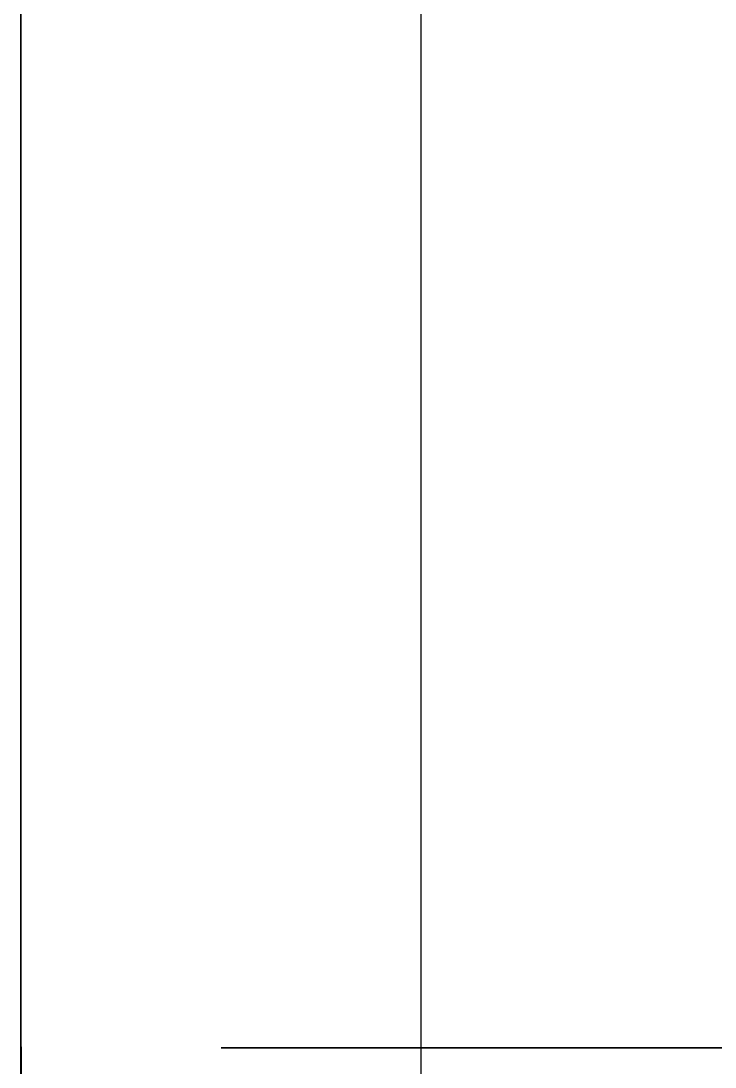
# Model space of a CAD drawing. Extents: x 11992 to 29481, y -6727 to 6811.
# Drawn here: x 14399.6 to 14434.3, y 1874.6 to 1926.9 of the extents above; entities that cross this region are included whole.
import ezdxf

# ---------------------------------------------------------------- set-up
doc = ezdxf.new("R2010")
doc.units = 0
doc.header["$MEASUREMENT"] = 0
doc.linetypes.add('DASHED', pattern=[19.05, 12.7, -6.35])
doc.layers.get('0').update_dxf_attribs({"color": 8, "linetype": 'CONTINUOUS'})
for name, color, linetype in [('DQ-BEAM-DASH', 8, 'DASHED'), ('FF-FINISH【完成面】', 8, 'CONTINUOUS'), ('WALL', 8, 'CONTINUOUS')]:
    doc.layers.add(name, color=color, linetype=linetype)

# ---------------------------------------------------------------- blocks, each defined once
blk = doc.blocks.new('MB-B')
at = {"layer": 'DQ-BEAM-DASH', "ltscale": 0.01}
blk.add_line((-15700, 7400), (-15700, 5200.001), dxfattribs=at)

msp = doc.modelspace()

# ---------------------------------------------------------------- linework, layer by layer
for p, q in [((14399.619, 630.595, -2440.428), (14399.629, 3630.597, -2440.428)), ((14399.625, 1875.478, -2018.859), (14399.625, 1875.648, -2031.655)), ((14399.625, 1875.648, -2031.655), (14399.625, 1875.435, -2044.45)), ((14399.625, 1874.923, -2006.062), (14399.625, 1875.478, -2018.859)), ((14399.625, 1875.435, -2044.45), (14399.625, 1874.837, -2057.245)), ((14409.625, 1875.597, -1949.548), (14409.622, 1875.597, -1949.628)), ((14409.622, 1875.597, -2112.212), (14409.623, 1875.597, -2112.246)), ((14409.622, 1875.597, -2112.919), (14409.625, 1875.597, -2112.999)), ((14409.622, 1875.597, -2112.919), (14409.622, 1875.597, -2112.866)), ((14409.622, 1875.597, -2112.866), (14409.622, 1875.597, -2112.813)), ((14409.622, 1875.597, -2112.813), (14409.622, 1875.597, -2112.761)), ((14409.622, 1875.597, -2112.761), (14409.622, 1875.597, -2112.708)), ((14409.622, 1875.597, -2112.708), (14409.622, 1875.597, -2112.655)), ((14409.622, 1875.597, -2112.655), (14409.622, 1875.597, -2112.602)), ((14409.622, 1875.597, -2112.602), (14409.622, 1875.597, -2112.549)), ((14409.622, 1875.597, -2112.549), (14409.622, 1875.597, -2112.496)), ((14409.622, 1875.597, -2112.496), (14409.622, 1875.597, -2112.443)), ((14409.622, 1875.597, -2112.443), (14409.622, 1875.597, -2112.391)), ((14409.622, 1875.597, -2112.391), (14409.622, 1875.597, -2112.338)), ((14409.622, 1875.597, -2112.338), (14409.622, 1875.597, -2112.285)), ((14409.622, 1875.597, -1949.628), (14409.622, 1875.597, -1963.177)), ((14409.622, 1875.597, -1963.177), (14409.622, 1875.597, -1976.726)), ((14409.622, 1875.597, -1976.726), (14409.622, 1875.597, -1990.274)), ((14409.622, 1875.597, -1990.274), (14409.622, 1875.597, -2003.823)), ((14409.622, 1875.597, -2003.823), (14409.622, 1875.597, -2017.372)), ((14409.622, 1875.597, -2017.372), (14409.622, 1875.597, -2030.92)), ((14409.622, 1875.597, -2030.92), (14409.622, 1875.597, -2044.469)), ((14409.622, 1875.597, -2044.469), (14409.622, 1875.597, -2058.017)), ((14409.622, 1875.597, -2058.017), (14409.622, 1875.597, -2071.566)), ((14409.622, 1875.597, -2071.566), (14409.622, 1875.597, -2085.115)), ((14409.622, 1875.597, -2085.115), (14409.622, 1875.597, -2098.663)), ((14409.622, 1875.597, -2098.663), (14409.622, 1875.597, -2112.212)), ((14409.625, 1875.597, -1948.841), (14409.622, 1875.597, -1948.921)), ((14409.622, 1875.597, -1948.921), (14409.622, 1875.597, -1948.98)), ((14409.622, 1875.597, -1948.98), (14409.622, 1875.597, -1949.039)), ((14409.622, 1875.597, -1949.039), (14409.622, 1875.597, -1949.098)), ((14409.622, 1875.597, -1949.098), (14409.622, 1875.597, -1949.157)), ((14409.622, 1875.597, -1949.157), (14409.622, 1875.597, -1949.216)), ((14409.622, 1875.597, -1949.216), (14409.622, 1875.597, -1949.275)), ((14409.622, 1875.597, -1949.275), (14409.622, 1875.597, -1949.334)), ((14409.622, 1875.597, -1949.334), (14409.622, 1875.597, -1949.392)), ((14409.622, 1875.597, -1949.392), (14409.622, 1875.597, -1949.451)), ((14409.622, 1875.597, -1949.451), (14409.622, 1875.597, -1949.51)), ((14409.622, 1875.597, -1949.51), (14409.622, 1875.597, -1949.569)), ((14409.622, 1875.597, -1949.569), (14409.622, 1875.597, -1949.628)), ((14409.623, 1875.597, -2112.246), (14409.626, 1875.597, -2112.279)), ((14409.636, 1875.597, -1949.476), (14409.625, 1875.597, -1949.548)), ((14409.625, 1875.597, -2112.999), (14409.636, 1875.597, -2113.072)), ((14409.636, 1875.597, -1948.768), (14409.625, 1875.597, -1948.841)), ((14409.626, 1875.597, -2112.279), (14409.631, 1875.597, -2112.312)), ((14409.631, 1875.597, -2112.312), (14409.638, 1875.597, -2112.343)), ((14409.653, 1875.597, -1949.41), (14409.636, 1875.597, -1949.476)), ((14409.636, 1875.597, -2113.072), (14409.654, 1875.597, -2113.138)), ((14409.654, 1875.597, -1948.702), (14409.636, 1875.597, -1948.768)), ((14409.638, 1875.597, -2112.343), (14409.647, 1875.597, -2112.374)), ((14409.647, 1875.597, -2112.374), (14409.659, 1875.597, -2112.404)), ((14409.677, 1875.597, -1949.351), (14409.653, 1875.597, -1949.41)), ((14409.654, 1875.597, -2113.138), (14409.678, 1875.597, -2113.197)), ((14409.678, 1875.597, -1948.643), (14409.654, 1875.597, -1948.702)), ((14409.659, 1875.597, -2112.404), (14409.672, 1875.597, -2112.433)), ((14409.672, 1875.597, -2112.433), (14409.687, 1875.597, -2112.461)), ((14409.708, 1875.597, -1949.299), (14409.677, 1875.597, -1949.351)), ((14409.678, 1875.597, -2113.197), (14409.709, 1875.597, -2113.249)), ((14409.709, 1875.597, -1948.591), (14409.678, 1875.597, -1948.643)), ((14409.687, 1875.597, -2112.461), (14409.705, 1875.597, -2112.489)), ((14409.705, 1875.597, -2112.489), (14409.724, 1875.597, -2112.515)), ((14409.746, 1875.597, -1949.254), (14409.708, 1875.597, -1949.299)), ((14409.709, 1875.597, -2113.249), (14409.747, 1875.597, -2113.294)), ((14409.747, 1875.597, -1948.546), (14409.709, 1875.597, -1948.591)), ((14409.724, 1875.597, -2112.515), (14409.745, 1875.597, -2112.541)), ((14409.745, 1875.597, -2112.541), (14409.768, 1875.597, -2112.566)), ((14409.792, 1875.597, -1949.215), (14409.746, 1875.597, -1949.254)), ((14409.747, 1875.597, -2113.294), (14409.792, 1875.597, -2113.332)), ((14409.792, 1875.597, -1948.508), (14409.747, 1875.597, -1948.546)), ((14409.768, 1875.597, -2112.566), (14409.793, 1875.597, -2112.589)), ((14409.844, 1875.597, -1949.184), (14409.792, 1875.597, -1949.215)), ((14409.792, 1875.597, -2113.332), (14409.844, 1875.597, -2113.364)), ((14409.844, 1875.597, -1948.477), (14409.792, 1875.597, -1948.508)), ((14409.793, 1875.597, -2112.589), (14409.819, 1875.597, -2112.61)), ((14409.819, 1875.597, -2112.61), (14409.846, 1875.597, -2112.63)), ((14409.844, 1875.597, -2441.878), (14409.841, 1875.597, -2441.953)), ((14409.841, 1875.597, -2441.953), (14409.843, 1875.597, -2442.028)), ((14409.843, 1875.597, -2442.028), (14409.849, 1875.597, -2442.103)), ((14409.853, 1875.597, -2441.803), (14409.844, 1875.597, -2441.878)), ((14409.903, 1875.597, -1949.16), (14409.844, 1875.597, -1949.184)), ((14409.844, 1875.597, -2113.364), (14409.903, 1875.597, -2113.388)), ((14409.903, 1875.597, -1948.452), (14409.844, 1875.597, -1948.477)), ((14409.846, 1875.597, -2112.63), (14409.873, 1875.597, -2112.647)), ((14409.849, 1875.597, -2442.103), (14409.861, 1875.597, -2442.178)), ((14409.885, 1875.597, -2441.561), (14409.853, 1875.597, -2441.803)), ((14409.861, 1875.597, -2442.178), (14409.878, 1875.597, -2442.251)), ((14409.873, 1875.597, -2112.647), (14409.901, 1875.597, -2112.662)), ((14409.878, 1875.597, -2442.251), (14409.898, 1875.597, -2442.324)), ((14409.917, 1875.597, -2441.32), (14409.885, 1875.597, -2441.561)), ((14409.898, 1875.597, -2442.324), (14409.923, 1875.597, -2442.395)), ((14409.901, 1875.597, -2112.662), (14409.93, 1875.597, -2112.675)), ((14409.969, 1875.597, -1949.142), (14409.903, 1875.597, -1949.16)), ((14409.903, 1875.597, -2113.388), (14409.969, 1875.597, -2113.405)), ((14409.969, 1875.597, -1948.435), (14409.903, 1875.597, -1948.452)), ((14409.949, 1875.597, -2441.078), (14409.917, 1875.597, -2441.32)), ((14409.923, 1875.597, -2442.395), (14409.952, 1875.597, -2442.465)), ((14409.93, 1875.597, -2112.675), (14409.96, 1875.597, -2112.687)), ((14409.981, 1875.597, -2440.837), (14409.949, 1875.597, -2441.078)), ((14409.952, 1875.597, -2442.465), (14409.984, 1875.597, -2442.534)), ((14409.96, 1875.597, -2112.687), (14409.991, 1875.597, -2112.696)), ((14410.041, 1875.597, -1949.132), (14409.969, 1875.597, -1949.142)), ((14409.969, 1875.597, -2113.405), (14410.042, 1875.597, -2113.416)), ((14410.042, 1875.597, -1948.425), (14409.969, 1875.597, -1948.435)), ((14410.013, 1875.597, -2440.596), (14409.981, 1875.597, -2440.837)), ((14409.984, 1875.597, -2442.534), (14410.021, 1875.597, -2442.6)), ((14409.991, 1875.597, -2112.696), (14410.022, 1875.597, -2112.703)), ((14410.045, 1875.597, -2440.354), (14410.013, 1875.597, -2440.596)), ((14410.021, 1875.597, -2442.6), (14410.06, 1875.597, -2442.664)), ((14410.022, 1875.597, -2112.703), (14410.055, 1875.597, -2112.708)), ((14410.121, 1875.597, -1949.128), (14410.041, 1875.597, -1949.132)), ((14410.042, 1875.597, -2113.416), (14410.122, 1875.597, -2113.419)), ((14410.122, 1875.597, -1948.421), (14410.042, 1875.597, -1948.425)), ((14410.076, 1875.597, -2440.113), (14410.045, 1875.597, -2440.354)), ((14410.055, 1875.597, -2112.708), (14410.088, 1875.597, -2112.711)), ((14410.06, 1875.597, -2442.664), (14410.111, 1875.597, -2442.736)), ((14410.108, 1875.597, -2439.871), (14410.076, 1875.597, -2440.113)), ((14410.088, 1875.597, -2112.711), (14410.122, 1875.597, -2112.712)), ((14410.14, 1875.597, -2439.63), (14410.108, 1875.597, -2439.871)), ((14410.111, 1875.597, -2442.736), (14410.166, 1875.597, -2442.805)), ((14441.048, 1875.597, -1949.128), (14410.122, 1875.597, -1949.128)), ((14410.122, 1875.597, -2112.712), (14441.048, 1875.597, -2112.712)), ((14441.048, 1875.597, -2113.419), (14410.122, 1875.597, -2113.419)), ((14441.048, 1875.597, -1948.421), (14410.122, 1875.597, -1948.421)), ((14410.172, 1875.597, -2439.388), (14410.14, 1875.597, -2439.63)), ((14410.166, 1875.597, -2442.805), (14410.224, 1875.597, -2442.871)), ((14410.204, 1875.597, -2439.147), (14410.172, 1875.597, -2439.388)), ((14410.236, 1875.597, -2438.905), (14410.204, 1875.597, -2439.147)), ((14410.224, 1875.597, -2442.871), (14410.286, 1875.597, -2442.934)), ((14410.245, 1875.597, -2438.848), (14410.236, 1875.597, -2438.904)), ((14410.256, 1875.597, -2438.793), (14410.245, 1875.597, -2438.848)), ((14410.271, 1875.597, -2438.737), (14410.256, 1875.597, -2438.793)), ((14410.287, 1875.597, -2438.683), (14410.271, 1875.597, -2438.737)), ((14410.286, 1875.597, -2442.934), (14410.351, 1875.597, -2442.994)), ((14410.307, 1875.597, -2438.629), (14410.287, 1875.597, -2438.683)), ((14410.328, 1875.597, -2438.576), (14410.307, 1875.597, -2438.629)), ((14410.353, 1875.597, -2438.524), (14410.328, 1875.597, -2438.576)), ((14410.351, 1875.597, -2442.994), (14410.418, 1875.597, -2443.052)), ((14410.379, 1875.597, -2438.473), (14410.353, 1875.597, -2438.524)), ((14410.408, 1875.597, -2438.424), (14410.379, 1875.597, -2438.473)), ((14410.438, 1875.597, -2438.376), (14410.408, 1875.597, -2438.424)), ((14410.418, 1875.597, -2443.052), (14410.488, 1875.597, -2443.106)), ((14410.472, 1875.597, -2438.329), (14410.438, 1875.597, -2438.376)), ((14410.466, 1875.597, -2436.997), (14410.46, 1875.597, -2437.093)), ((14410.46, 1875.597, -2437.093), (14410.46, 1875.597, -2437.187)), ((14410.46, 1875.597, -2437.187), (14410.467, 1875.597, -2437.279)), ((14411.399, 1875.597, -2428.438), (14410.466, 1875.597, -2436.997)), ((14410.467, 1875.597, -2437.279), (14410.48, 1875.597, -2437.369)), ((14410.507, 1875.597, -2438.284), (14410.472, 1875.597, -2438.329)), ((14410.48, 1875.597, -2437.369), (14410.499, 1875.597, -2437.456)), ((14410.488, 1875.597, -2443.106), (14410.561, 1875.597, -2443.158)), ((14410.499, 1875.597, -2437.456), (14410.525, 1875.597, -2437.541)), ((14410.546, 1875.597, -2438.238), (14410.507, 1875.597, -2438.284)), ((14410.525, 1875.597, -2437.541), (14410.557, 1875.597, -2437.625)), ((14410.588, 1875.597, -2438.194), (14410.546, 1875.597, -2438.238)), ((14410.557, 1875.597, -2437.625), (14410.595, 1875.597, -2437.706)), ((14410.561, 1875.597, -2443.158), (14410.635, 1875.597, -2443.208)), ((14410.631, 1875.597, -2438.151), (14410.588, 1875.597, -2438.194)), ((14410.595, 1875.597, -2437.706), (14410.64, 1875.597, -2437.784)), ((14410.677, 1875.597, -2438.111), (14410.631, 1875.597, -2438.151)), ((14410.635, 1875.597, -2443.208), (14410.711, 1875.597, -2443.255)), ((14410.64, 1875.597, -2437.784), (14410.691, 1875.597, -2437.861)), ((14410.724, 1875.597, -2438.073), (14410.677, 1875.597, -2438.111)), ((14410.691, 1875.597, -2437.861), (14410.748, 1875.597, -2437.935)), ((14410.711, 1875.597, -2443.255), (14410.788, 1875.597, -2443.3)), ((14410.773, 1875.597, -2438.036), (14410.724, 1875.597, -2438.073)), ((14410.748, 1875.597, -2437.935), (14410.812, 1875.597, -2438.008)), ((14410.823, 1875.597, -2438.001), (14410.773, 1875.597, -2438.036)), ((14410.788, 1875.597, -2443.3), (14410.867, 1875.597, -2443.344)), ((14410.874, 1875.597, -2437.968), (14410.823, 1875.597, -2438.001)), ((14410.867, 1875.597, -2443.344), (14410.923, 1875.597, -2443.374)), ((14410.927, 1875.597, -2437.937), (14410.874, 1875.597, -2437.968)), ((14410.923, 1875.597, -2443.374), (14410.979, 1875.597, -2443.403)), ((14410.981, 1875.597, -2437.908), (14410.927, 1875.597, -2437.937)), ((14410.979, 1875.597, -2443.403), (14411.036, 1875.597, -2443.431)), ((14411.035, 1875.597, -2437.88), (14410.981, 1875.597, -2437.908)), ((14411.09, 1875.597, -2437.854), (14411.035, 1875.597, -2437.88)), ((14411.036, 1875.597, -2443.431), (14411.094, 1875.597, -2443.458)), ((14411.162, 1875.597, -2437.822), (14411.09, 1875.597, -2437.854)), ((14411.094, 1875.597, -2443.458), (14411.151, 1875.597, -2443.484)), ((14411.151, 1875.597, -2443.484), (14411.209, 1875.597, -2443.51)), ((14411.235, 1875.597, -2437.794), (14411.162, 1875.597, -2437.822)), ((14411.209, 1875.597, -2443.51), (14411.267, 1875.597, -2443.535)), ((14411.309, 1875.597, -2437.767), (14411.235, 1875.597, -2437.794)), ((14411.267, 1875.597, -2443.535), (14411.325, 1875.597, -2443.559)), ((14411.383, 1875.597, -2437.743), (14411.309, 1875.597, -2437.767)), ((14411.325, 1875.597, -2443.559), (14411.384, 1875.597, -2443.583)), ((14411.458, 1875.597, -2437.72), (14411.383, 1875.597, -2437.743)), ((14411.384, 1875.597, -2443.583), (14411.443, 1875.597, -2443.606)), ((14412.331, 1875.597, -2419.879), (14411.399, 1875.597, -2428.438)), ((14411.443, 1875.597, -2443.606), (14411.502, 1875.597, -2443.629)), ((14411.534, 1875.597, -2437.7), (14411.458, 1875.597, -2437.72)), ((14411.502, 1875.597, -2443.629), (14411.561, 1875.597, -2443.651)), ((14411.61, 1875.597, -2437.681), (14411.534, 1875.597, -2437.7)), ((14411.561, 1875.597, -2443.651), (14411.631, 1875.597, -2443.677)), ((14411.687, 1875.597, -2437.664), (14411.61, 1875.597, -2437.681)), ((14411.631, 1875.597, -2443.677), (14411.702, 1875.597, -2443.702)), ((14411.764, 1875.597, -2437.649), (14411.687, 1875.597, -2437.664)), ((14411.702, 1875.597, -2443.702), (14411.774, 1875.597, -2443.726)), ((14411.842, 1875.597, -2437.635), (14411.764, 1875.597, -2437.649)), ((14411.774, 1875.597, -2443.726), (14411.845, 1875.597, -2443.75)), ((14411.919, 1875.597, -2437.621), (14411.842, 1875.597, -2437.635)), ((14411.845, 1875.597, -2443.75), (14411.917, 1875.597, -2443.774)), ((14411.917, 1875.597, -2443.774), (14411.989, 1875.597, -2443.797)), ((14411.997, 1875.597, -2437.609), (14411.919, 1875.597, -2437.621)), ((14411.989, 1875.597, -2443.797), (14412.061, 1875.597, -2443.819)), ((14412.047, 1875.597, -2437.602), (14411.997, 1875.597, -2437.609)), ((14412.096, 1875.597, -2437.595), (14412.047, 1875.597, -2437.602)), ((14412.061, 1875.597, -2443.819), (14412.133, 1875.597, -2443.841)), ((14412.146, 1875.597, -2437.588), (14412.096, 1875.597, -2437.595)), ((14412.133, 1875.597, -2443.841), (14412.206, 1875.597, -2443.862)), ((14412.196, 1875.597, -2437.582), (14412.146, 1875.597, -2437.588)), ((14412.246, 1875.597, -2437.576), (14412.196, 1875.597, -2437.582)), ((14412.206, 1875.597, -2443.862), (14412.278, 1875.597, -2443.883)), ((14418.578, 1875.597, -2379.821), (14412.231, 1875.597, -2436.381)), ((14412.296, 1875.597, -2437.571), (14412.246, 1875.597, -2437.576)), ((14412.278, 1875.597, -2443.883), (14412.351, 1875.597, -2443.903)), ((14412.345, 1875.597, -2437.565), (14412.296, 1875.597, -2437.571)), ((14413.264, 1875.597, -2411.32), (14412.331, 1875.597, -2419.879)), ((14412.395, 1875.597, -2437.561), (14412.345, 1875.597, -2437.565)), ((14412.351, 1875.597, -2443.903), (14412.423, 1875.597, -2443.923)), ((14412.445, 1875.597, -2437.556), (14412.395, 1875.597, -2437.561)), ((14412.423, 1875.597, -2443.923), (14412.599, 1875.597, -2443.97)), ((14412.495, 1875.597, -2437.552), (14412.445, 1875.597, -2437.556)), ((14412.545, 1875.597, -2437.548), (14412.495, 1875.597, -2437.552)), ((14412.596, 1875.597, -2437.545), (14412.545, 1875.597, -2437.548)), ((14412.653, 1875.597, -2437.541), (14412.596, 1875.597, -2437.545)), ((14412.599, 1875.597, -2443.97), (14412.774, 1875.597, -2444.014)), ((14419.052, 1875.597, -2379.792), (14412.613, 1875.597, -2436.363)), ((14412.711, 1875.597, -2437.538), (14412.653, 1875.597, -2437.541)), ((14412.768, 1875.597, -2437.535), (14412.711, 1875.597, -2437.538)), ((14412.826, 1875.597, -2437.533), (14412.768, 1875.597, -2437.535)), ((14412.774, 1875.597, -2444.014), (14412.95, 1875.597, -2444.055)), ((14412.884, 1875.597, -2437.531), (14412.826, 1875.597, -2437.533)), ((14412.942, 1875.597, -2437.53), (14412.884, 1875.597, -2437.531)), ((14412.999, 1875.597, -2437.528), (14412.942, 1875.597, -2437.53)), ((14412.95, 1875.597, -2444.055), (14413.127, 1875.597, -2444.095)), ((14413.057, 1875.597, -2437.527), (14412.999, 1875.597, -2437.528)), ((14413.115, 1875.597, -2437.526), (14413.057, 1875.597, -2437.527)), ((14413.173, 1875.597, -2437.526), (14413.115, 1875.597, -2437.526)), ((14413.127, 1875.597, -2444.095), (14413.304, 1875.597, -2444.132)), ((14413.23, 1875.597, -2437.525), (14413.173, 1875.597, -2437.526)), ((14413.288, 1875.597, -2437.525), (14413.23, 1875.597, -2437.525)), ((14414.196, 1875.597, -2402.761), (14413.264, 1875.597, -2411.32)), ((14413.521, 1875.597, -2437.528), (14413.288, 1875.597, -2437.525)), ((14413.304, 1875.597, -2444.132), (14413.482, 1875.597, -2444.168)), ((14413.482, 1875.597, -2444.168), (14413.659, 1875.597, -2444.201)), ((14420.192, 1875.597, -2379.792), (14413.507, 1875.597, -2436.363)), ((14413.754, 1875.597, -2437.534), (14413.521, 1875.597, -2437.528)), ((14413.659, 1875.597, -2444.201), (14413.837, 1875.597, -2444.232)), ((14413.987, 1875.597, -2437.543), (14413.754, 1875.597, -2437.534)), ((14413.837, 1875.597, -2444.232), (14414.016, 1875.597, -2444.262)), ((14420.775, 1875.597, -2379.821), (14413.958, 1875.597, -2436.381)), ((14414.22, 1875.597, -2437.556), (14413.987, 1875.597, -2437.543)), ((14414.016, 1875.597, -2444.262), (14414.194, 1875.597, -2444.29)), ((14414.194, 1875.597, -2444.29), (14414.373, 1875.597, -2444.316)), ((14415.128, 1875.597, -2394.202), (14414.196, 1875.597, -2402.761)), ((14414.452, 1875.597, -2437.572), (14414.22, 1875.597, -2437.556)), ((14414.373, 1875.597, -2444.316), (14414.553, 1875.597, -2444.34)), ((14414.685, 1875.597, -2437.591), (14414.452, 1875.597, -2437.572)), ((14414.553, 1875.597, -2444.34), (14414.733, 1875.597, -2444.364)), ((14414.917, 1875.597, -2437.614), (14414.685, 1875.597, -2437.591)), ((14414.733, 1875.597, -2444.364), (14414.914, 1875.597, -2444.385)), ((14414.914, 1875.597, -2444.385), (14415.096, 1875.597, -2444.405)), ((14415.149, 1875.597, -2437.639), (14414.917, 1875.597, -2437.614)), ((14415.096, 1875.597, -2444.405), (14415.277, 1875.597, -2444.423)), ((14416.059, 1875.597, -2385.643), (14415.128, 1875.597, -2394.202)), ((14415.38, 1875.597, -2437.668), (14415.149, 1875.597, -2437.639)), ((14415.277, 1875.597, -2444.423), (14415.459, 1875.597, -2444.439)), ((14415.611, 1875.597, -2437.699), (14415.38, 1875.597, -2437.668)), ((14415.459, 1875.597, -2444.439), (14415.641, 1875.597, -2444.453)), ((14415.841, 1875.597, -2437.734), (14415.611, 1875.597, -2437.699)), ((14415.641, 1875.597, -2444.453), (14415.823, 1875.597, -2444.466)), ((14415.823, 1875.597, -2444.466), (14416.005, 1875.597, -2444.476)), ((14416.072, 1875.597, -2437.771), (14415.841, 1875.597, -2437.734)), ((14416.005, 1875.597, -2444.476), (14416.188, 1875.597, -2444.483)), ((14416.992, 1875.597, -2377.084), (14416.059, 1875.597, -2385.643)), ((14416.187, 1875.597, -2437.79), (14416.072, 1875.597, -2437.771)), ((14416.302, 1875.597, -2437.811), (14416.187, 1875.597, -2437.79)), ((14416.188, 1875.597, -2444.483), (14416.37, 1875.597, -2444.489)), ((14416.417, 1875.597, -2437.832), (14416.302, 1875.597, -2437.811)), ((14416.37, 1875.597, -2444.489), (14416.553, 1875.597, -2444.492)), ((14416.532, 1875.597, -2437.854), (14416.417, 1875.597, -2437.832)), ((14416.646, 1875.597, -2437.876), (14416.532, 1875.597, -2437.854)), ((14416.553, 1875.597, -2444.492), (14416.735, 1875.597, -2444.493)), ((14416.761, 1875.597, -2437.9), (14416.646, 1875.597, -2437.876)), ((14416.735, 1875.597, -2444.493), (14416.812, 1875.597, -2444.493)), ((14416.875, 1875.597, -2437.924), (14416.761, 1875.597, -2437.9)), ((14416.812, 1875.597, -2444.493), (14416.889, 1875.597, -2444.492)), ((14416.99, 1875.597, -2437.949), (14416.875, 1875.597, -2437.924)), ((14416.889, 1875.597, -2444.492), (14416.965, 1875.597, -2444.49)), ((14416.965, 1875.597, -2444.49), (14417.042, 1875.597, -2444.489)), ((14417.104, 1875.597, -2437.975), (14416.99, 1875.597, -2437.949)), ((14417.923, 1875.597, -2368.525), (14416.992, 1875.597, -2377.084)), ((14417.042, 1875.597, -2444.489), (14417.119, 1875.597, -2444.486)), ((14417.217, 1875.597, -2438.002), (14417.104, 1875.597, -2437.975)), ((14417.119, 1875.597, -2444.486), (14417.196, 1875.597, -2444.483)), ((14417.196, 1875.597, -2444.483), (14417.272, 1875.597, -2444.48)), ((14417.331, 1875.597, -2438.03), (14417.217, 1875.597, -2438.002)), ((14417.272, 1875.597, -2444.48), (14417.349, 1875.597, -2444.476)), ((14417.444, 1875.597, -2438.059), (14417.331, 1875.597, -2438.03)), ((14417.349, 1875.597, -2444.476), (14417.425, 1875.597, -2444.471)), ((14417.425, 1875.597, -2444.471), (14417.501, 1875.597, -2444.466)), ((14417.538, 1875.597, -2438.084), (14417.444, 1875.597, -2438.059)), ((14417.501, 1875.597, -2444.466), (14417.578, 1875.597, -2444.459)), ((14417.633, 1875.597, -2438.109), (14417.538, 1875.597, -2438.084)), ((14417.578, 1875.597, -2444.459), (14417.653, 1875.597, -2444.453)), ((14417.727, 1875.597, -2438.135), (14417.633, 1875.597, -2438.109)), ((14417.653, 1875.597, -2444.453), (14417.714, 1875.597, -2444.447)), ((14417.714, 1875.597, -2444.447), (14417.775, 1875.597, -2444.44)), ((14417.82, 1875.597, -2438.162), (14417.727, 1875.597, -2438.135)), ((14417.775, 1875.597, -2444.44), (14417.836, 1875.597, -2444.433)), ((14417.914, 1875.597, -2438.19), (14417.82, 1875.597, -2438.162)), ((14417.836, 1875.597, -2444.433), (14417.897, 1875.597, -2444.426)), ((14417.897, 1875.597, -2444.426), (14417.958, 1875.597, -2444.418)), ((14418.007, 1875.597, -2438.219), (14417.914, 1875.597, -2438.19)), ((14418.856, 1875.597, -2359.966), (14417.923, 1875.597, -2368.525)), ((14417.958, 1875.597, -2444.418), (14418.018, 1875.597, -2444.409)), ((14418.1, 1875.597, -2438.249), (14418.007, 1875.597, -2438.219)), ((14418.018, 1875.597, -2444.409), (14418.078, 1875.597, -2444.399)), ((14418.078, 1875.597, -2444.399), (14418.139, 1875.597, -2444.389)), ((14418.192, 1875.597, -2438.279), (14418.1, 1875.597, -2438.249)), ((14418.139, 1875.597, -2444.389), (14418.199, 1875.597, -2444.378)), ((14418.285, 1875.597, -2438.311), (14418.192, 1875.597, -2438.279)), ((14418.199, 1875.597, -2444.378), (14418.259, 1875.597, -2444.366)), ((14418.259, 1875.597, -2444.366), (14418.32, 1875.597, -2444.353)), ((14418.376, 1875.597, -2438.343), (14418.285, 1875.597, -2438.311)), ((14418.32, 1875.597, -2444.353), (14418.38, 1875.597, -2444.34)), ((14418.468, 1875.597, -2438.377), (14418.376, 1875.597, -2438.343)), ((14418.38, 1875.597, -2444.34), (14418.467, 1875.597, -2444.318)), ((14418.467, 1875.597, -2444.318), (14418.554, 1875.597, -2444.295)), ((14418.559, 1875.597, -2438.412), (14418.468, 1875.597, -2438.377)), ((14418.554, 1875.597, -2444.295), (14418.64, 1875.597, -2444.269)), ((14418.624, 1875.597, -2438.438), (14418.559, 1875.597, -2438.412)), ((14423.96, 1875.597, -2331.705), (14418.578, 1875.597, -2379.821)), ((14418.689, 1875.597, -2438.464), (14418.624, 1875.597, -2438.438)), ((14418.64, 1875.597, -2444.269), (14418.726, 1875.597, -2444.24)), ((14418.753, 1875.597, -2438.491), (14418.689, 1875.597, -2438.464)), ((14418.726, 1875.597, -2444.24), (14418.81, 1875.597, -2444.209)), ((14418.817, 1875.597, -2438.519), (14418.753, 1875.597, -2438.491)), ((14418.81, 1875.597, -2444.209), (14418.893, 1875.597, -2444.174)), ((14418.88, 1875.597, -2438.547), (14418.817, 1875.597, -2438.519)), ((14419.788, 1875.597, -2351.407), (14418.856, 1875.597, -2359.966)), ((14418.944, 1875.597, -2438.576), (14418.88, 1875.597, -2438.547)), ((14418.893, 1875.597, -2444.174), (14418.974, 1875.597, -2444.136)), ((14419.006, 1875.597, -2438.607), (14418.944, 1875.597, -2438.576)), ((14419.073, 1875.597, -2438.557), (14418.955, 1875.597, -2438.582)), ((14418.974, 1875.597, -2444.136), (14419.052, 1875.597, -2444.095)), ((14419.068, 1875.597, -2438.638), (14419.006, 1875.597, -2438.607)), ((14419.052, 1875.597, -2444.095), (14419.129, 1875.597, -2444.05)), ((14424.506, 1875.597, -2331.663), (14419.052, 1875.597, -2379.792)), ((14419.13, 1875.597, -2438.671), (14419.068, 1875.597, -2438.638)), ((14419.184, 1875.597, -2438.521), (14419.073, 1875.597, -2438.557)), ((14419.129, 1875.597, -2444.05), (14419.204, 1875.597, -2444.001)), ((14419.191, 1875.597, -2438.704), (14419.13, 1875.597, -2438.671)), ((14419.285, 1875.597, -2438.476), (14419.184, 1875.597, -2438.521)), ((14419.251, 1875.597, -2438.739), (14419.191, 1875.597, -2438.704)), ((14419.204, 1875.597, -2444.001), (14419.275, 1875.597, -2443.949)), ((14419.311, 1875.597, -2438.775), (14419.251, 1875.597, -2438.739)), ((14419.275, 1875.597, -2443.949), (14419.343, 1875.597, -2443.891)), ((14419.377, 1875.597, -2438.422), (14419.285, 1875.597, -2438.476)), ((14419.357, 1875.597, -2438.804), (14419.311, 1875.597, -2438.775)), ((14419.343, 1875.597, -2443.891), (14419.398, 1875.597, -2443.84)), ((14419.402, 1875.597, -2438.833), (14419.357, 1875.597, -2438.804)), ((14419.462, 1875.597, -2438.359), (14419.377, 1875.597, -2438.422)), ((14419.398, 1875.597, -2443.84), (14419.45, 1875.597, -2443.785)), ((14419.447, 1875.597, -2438.864), (14419.402, 1875.597, -2438.833)), ((14419.491, 1875.597, -2438.895), (14419.447, 1875.597, -2438.864)), ((14419.45, 1875.597, -2443.785), (14419.499, 1875.597, -2443.727)), ((14419.537, 1875.597, -2438.285), (14419.462, 1875.597, -2438.359)), ((14419.535, 1875.597, -2438.927), (14419.491, 1875.597, -2438.895)), ((14419.499, 1875.597, -2443.727), (14419.545, 1875.597, -2443.667)), ((14419.577, 1875.597, -2438.961), (14419.535, 1875.597, -2438.927)), ((14419.605, 1875.597, -2438.203), (14419.537, 1875.597, -2438.285)), ((14419.545, 1875.597, -2443.667), (14419.588, 1875.597, -2443.605)), ((14419.618, 1875.597, -2438.995), (14419.577, 1875.597, -2438.961)), ((14419.588, 1875.597, -2443.605), (14419.627, 1875.597, -2443.54)), ((14419.663, 1875.597, -2438.111), (14419.605, 1875.597, -2438.203)), ((14419.659, 1875.597, -2439.03), (14419.618, 1875.597, -2438.995)), ((14419.627, 1875.597, -2443.54), (14419.661, 1875.597, -2443.473)), ((14419.699, 1875.597, -2439.066), (14419.659, 1875.597, -2439.03)), ((14419.661, 1875.597, -2443.473), (14419.692, 1875.597, -2443.404)), ((14419.713, 1875.597, -2438.009), (14419.663, 1875.597, -2438.111)), ((14419.692, 1875.597, -2443.404), (14419.718, 1875.597, -2443.333)), ((14419.738, 1875.597, -2439.104), (14419.699, 1875.597, -2439.066)), ((14419.755, 1875.597, -2437.898), (14419.713, 1875.597, -2438.009)), ((14419.718, 1875.597, -2443.333), (14419.74, 1875.597, -2443.261)), ((14419.775, 1875.597, -2439.143), (14419.738, 1875.597, -2439.104)), ((14419.74, 1875.597, -2443.261), (14419.756, 1875.597, -2443.188)), ((14419.788, 1875.597, -2437.778), (14419.755, 1875.597, -2437.898)), ((14419.756, 1875.597, -2443.188), (14419.767, 1875.597, -2443.113)), ((14419.767, 1875.597, -2443.113), (14419.799, 1875.597, -2442.872)), ((14419.811, 1875.597, -2439.183), (14419.775, 1875.597, -2439.143)), ((14420.721, 1875.597, -2342.848), (14419.788, 1875.597, -2351.407)), ((14419.812, 1875.597, -2437.648), (14419.788, 1875.597, -2437.778)), ((14419.799, 1875.597, -2442.872), (14419.831, 1875.597, -2442.63)), ((14419.843, 1875.597, -2439.219), (14419.811, 1875.597, -2439.183)), ((14419.828, 1875.597, -2439.201), (14419.829, 1875.597, -2439.201)), ((14419.829, 1875.597, -2439.201), (14419.83, 1875.597, -2439.2)), ((14419.83, 1875.597, -2439.2), (14419.831, 1875.597, -2439.199)), ((14419.831, 1875.597, -2439.199), (14419.832, 1875.597, -2439.199)), ((14419.831, 1875.597, -2442.63), (14419.863, 1875.597, -2442.389)), ((14419.833, 1875.597, -2439.198), (14419.834, 1875.597, -2439.198)), ((14419.834, 1875.597, -2439.197), (14419.835, 1875.597, -2439.197)), ((14419.835, 1875.597, -2439.197), (14419.836, 1875.597, -2439.196)), ((14419.836, 1875.597, -2439.196), (14419.837, 1875.597, -2439.195)), ((14419.84, 1875.597, -2439.193), (14419.918, 1875.597, -2439.14)), ((14419.873, 1875.597, -2439.257), (14419.843, 1875.597, -2439.219)), ((14419.863, 1875.597, -2442.389), (14419.895, 1875.597, -2442.147)), ((14419.902, 1875.597, -2439.295), (14419.873, 1875.597, -2439.257)), ((14419.895, 1875.597, -2442.147), (14419.926, 1875.597, -2441.906)), ((14419.93, 1875.597, -2439.335), (14419.902, 1875.597, -2439.295)), ((14419.918, 1875.597, -2439.14), (14419.991, 1875.597, -2439.083)), ((14419.926, 1875.597, -2441.906), (14419.958, 1875.597, -2441.664)), ((14419.956, 1875.597, -2439.375), (14419.93, 1875.597, -2439.335)), ((14419.981, 1875.597, -2439.416), (14419.956, 1875.597, -2439.375)), ((14419.958, 1875.597, -2441.664), (14419.99, 1875.597, -2441.423)), ((14420.005, 1875.597, -2439.458), (14419.981, 1875.597, -2439.416)), ((14419.99, 1875.597, -2441.423), (14420.022, 1875.597, -2441.181)), ((14419.991, 1875.597, -2439.083), (14420.059, 1875.597, -2439.022)), ((14420.028, 1875.597, -2439.501), (14420.005, 1875.597, -2439.458)), ((14420.022, 1875.597, -2441.181), (14420.054, 1875.597, -2440.94)), ((14420.049, 1875.597, -2439.545), (14420.028, 1875.597, -2439.501)), ((14420.068, 1875.597, -2439.589), (14420.049, 1875.597, -2439.545)), ((14420.054, 1875.597, -2440.94), (14420.086, 1875.597, -2440.698)), ((14420.059, 1875.597, -2439.022), (14420.121, 1875.597, -2438.958)), ((14420.085, 1875.597, -2439.634), (14420.068, 1875.597, -2439.589)), ((14420.101, 1875.597, -2439.679), (14420.085, 1875.597, -2439.634)), ((14420.086, 1875.597, -2440.698), (14420.118, 1875.597, -2440.457)), ((14420.114, 1875.597, -2439.722), (14420.101, 1875.597, -2439.679)), ((14420.125, 1875.597, -2439.766), (14420.114, 1875.597, -2439.722)), ((14420.118, 1875.597, -2440.457), (14420.15, 1875.597, -2440.215)), ((14420.121, 1875.597, -2438.958), (14420.177, 1875.597, -2438.89)), ((14420.135, 1875.597, -2439.81), (14420.125, 1875.597, -2439.766)), ((14420.143, 1875.597, -2439.855), (14420.135, 1875.597, -2439.81)), ((14420.15, 1875.597, -2439.9), (14420.143, 1875.597, -2439.855)), ((14420.15, 1875.597, -2440.215), (14420.155, 1875.597, -2440.17)), ((14420.155, 1875.597, -2439.945), (14420.15, 1875.597, -2439.9)), ((14420.155, 1875.597, -2440.17), (14420.158, 1875.597, -2440.125)), ((14420.158, 1875.597, -2439.99), (14420.155, 1875.597, -2439.945)), ((14420.158, 1875.597, -2440.125), (14420.16, 1875.597, -2440.08)), ((14420.16, 1875.597, -2440.035), (14420.158, 1875.597, -2439.99)), ((14420.16, 1875.597, -2440.08), (14420.16, 1875.597, -2440.035)), ((14420.177, 1875.597, -2438.89), (14420.229, 1875.597, -2438.819)), ((14425.853, 1875.597, -2331.663), (14420.192, 1875.597, -2379.792)), ((14420.229, 1875.597, -2438.819), (14420.275, 1875.597, -2438.744)), ((14420.275, 1875.597, -2438.744), (14420.316, 1875.597, -2438.665)), ((14420.316, 1875.597, -2438.665), (14420.351, 1875.597, -2438.583)), ((14420.351, 1875.597, -2438.583), (14420.38, 1875.597, -2438.497)), ((14420.38, 1875.597, -2438.497), (14420.405, 1875.597, -2438.408)), ((14420.405, 1875.597, -2438.408), (14420.424, 1875.597, -2438.315)), ((14420.424, 1875.597, -2438.315), (14421.754, 1875.597, -2429.766)), ((14421.655, 1875.597, -2334.289), (14420.721, 1875.597, -2342.848)), ((14426.551, 1875.597, -2331.705), (14420.775, 1875.597, -2379.821)), ((14422.111, 1875.597, -2330.104), (14421.655, 1875.597, -2334.289)), ((14421.754, 1875.597, -2429.766), (14423.084, 1875.597, -2421.217)), ((14422.568, 1875.597, -2325.92), (14422.111, 1875.597, -2330.104)), ((14423.025, 1875.597, -2321.735), (14422.568, 1875.597, -2325.92)), ((14423.482, 1875.597, -2317.55), (14423.025, 1875.597, -2321.735)), ((14423.084, 1875.597, -2421.217), (14424.415, 1875.597, -2412.668)), ((14423.939, 1875.597, -2313.366), (14423.482, 1875.597, -2317.55)), ((14424.397, 1875.597, -2309.181), (14423.939, 1875.597, -2313.366)), ((14428.49, 1875.597, -2291.12), (14423.96, 1875.597, -2331.705)), ((14424.855, 1875.597, -2304.997), (14424.397, 1875.597, -2309.181)), ((14424.415, 1875.597, -2412.668), (14425.746, 1875.597, -2404.119)), ((14429.085, 1875.597, -2291.065), (14424.506, 1875.597, -2331.663)), ((14425.312, 1875.597, -2300.812), (14424.855, 1875.597, -2304.997)), ((14425.771, 1875.597, -2296.627), (14425.312, 1875.597, -2300.812)), ((14425.746, 1875.597, -2404.119), (14427.077, 1875.597, -2395.571)), ((14426.229, 1875.597, -2292.443), (14425.771, 1875.597, -2296.627)), ((14430.605, 1875.597, -2291.065), (14425.853, 1875.597, -2331.663)), ((14426.688, 1875.597, -2288.258), (14426.229, 1875.597, -2292.443)), ((14431.403, 1875.597, -2291.12), (14426.551, 1875.597, -2331.705)), ((14427.147, 1875.597, -2284.074), (14426.688, 1875.597, -2288.258)), ((14427.077, 1875.597, -2395.571), (14428.408, 1875.597, -2387.022)), ((14427.828, 1875.597, -2277.869), (14427.147, 1875.597, -2284.074)), ((14428.51, 1875.597, -2271.664), (14427.828, 1875.597, -2277.869)), ((14428.408, 1875.597, -2387.022), (14429.739, 1875.597, -2378.473)), ((14432.276, 1875.597, -2257.156), (14428.49, 1875.597, -2291.12)), ((14429.193, 1875.597, -2265.459), (14428.51, 1875.597, -2271.664)), ((14432.904, 1875.597, -2257.087), (14429.085, 1875.597, -2291.065)), ((14429.878, 1875.597, -2259.255), (14429.193, 1875.597, -2265.459)), ((14429.739, 1875.597, -2378.473), (14431.07, 1875.597, -2369.925)), ((14430.563, 1875.597, -2253.05), (14429.878, 1875.597, -2259.255)), ((14431.251, 1875.597, -2246.846), (14430.563, 1875.597, -2253.05)), ((14434.566, 1875.597, -2257.087), (14430.605, 1875.597, -2291.065)), ((14431.07, 1875.597, -2369.925), (14432.402, 1875.597, -2361.376)), ((14431.94, 1875.597, -2240.642), (14431.251, 1875.597, -2246.846)), ((14435.448, 1875.597, -2257.156), (14431.403, 1875.597, -2291.12)), ((14432.632, 1875.597, -2234.438), (14431.94, 1875.597, -2240.642)), ((14435.429, 1875.597, -2228.9), (14432.276, 1875.597, -2257.156)), ((14432.402, 1875.597, -2361.376), (14433.732, 1875.597, -2352.827)), ((14433.326, 1875.597, -2228.235), (14432.632, 1875.597, -2234.438)), ((14436.076, 1875.597, -2228.817), (14432.904, 1875.597, -2257.087)), ((14434.023, 1875.597, -2222.032), (14433.326, 1875.597, -2228.235)), ((14433.732, 1875.597, -2352.827), (14435.062, 1875.597, -2344.278)), ((14434.722, 1875.597, -2215.829), (14434.023, 1875.597, -2222.032)), ((14399.625, 1873.984, -1993.265), (14399.625, 1874.923, -2006.062)), ((14399.625, 1874.837, -2057.245), (14399.625, 1873.855, -2070.039))]:
    msp.add_line(p, q)
at = {"layer": 'FF-FINISH【完成面】', "elevation": 0}
msp.add_lwpolyline([(16119.609, 650.547), (14419.609, 650.547), (14419.609, 4210.547), (17179.609, 4210.547), (17179.609, 1589.384)], dxfattribs=at)
at = {"layer": 'WALL'}
msp.add_line((14399.609, 630.547), (14399.609, 3730.547), dxfattribs=at)

# ---------------------------------------------------------------- block references
msp.add_blockref('MB-B', (30099.609, -4369.453))

doc.saveas('drawing.dxf')
